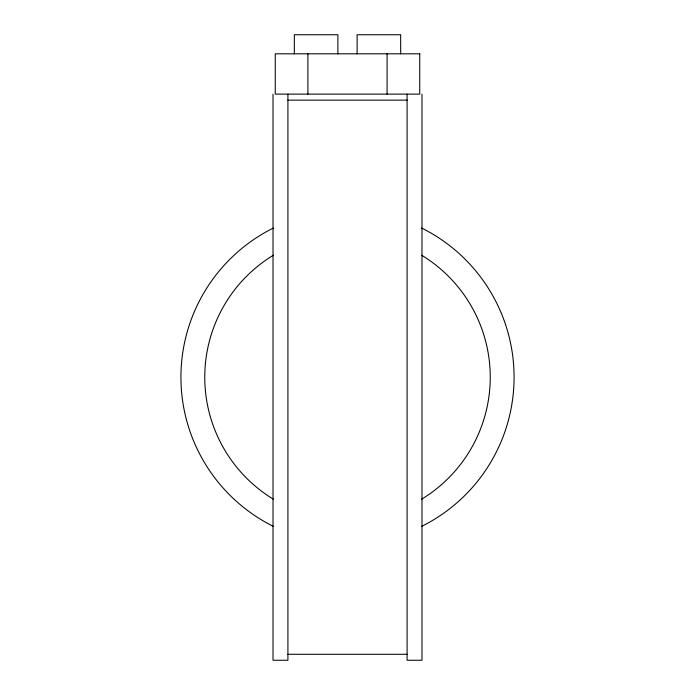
<?xml version="1.0" encoding="UTF-8"?>
<svg xmlns="http://www.w3.org/2000/svg" width="695" height="695" viewBox="0 0 695 695"><rect width="100%" height="100%" fill="white"/><g stroke="black" fill="none" stroke-linecap="round" stroke-linejoin="round"><path stroke-width="1.04" d="M287.912 100.141L407.088 100.141M287.912 654.29L407.088 654.29M421.987 94.181L421.987 660.25L407.088 660.25L407.088 94.181M400.668 53.819L400.668 34.75L357.117 34.75L357.117 53.819M387.089 53.819L387.089 94.12M337.883 53.819L337.883 34.75L294.333 34.75L294.333 53.819M307.911 53.819L307.911 94.12M287.912 94.181L287.912 660.25L273.013 660.25L273.013 94.181M421.509 227.977A166.583 166.583 0 0 1 421.648 526.384M273.491 526.445A166.583 166.583 0 0 1 273.352 228.047M421.709 255.273A142.744 142.744 0 0 1 421.587 499.227M273.291 499.149A142.744 142.744 0 0 1 273.413 255.204M419.737 53.819L275.263 53.819L275.263 94.12L419.737 94.12L419.737 53.819"/></g></svg>
